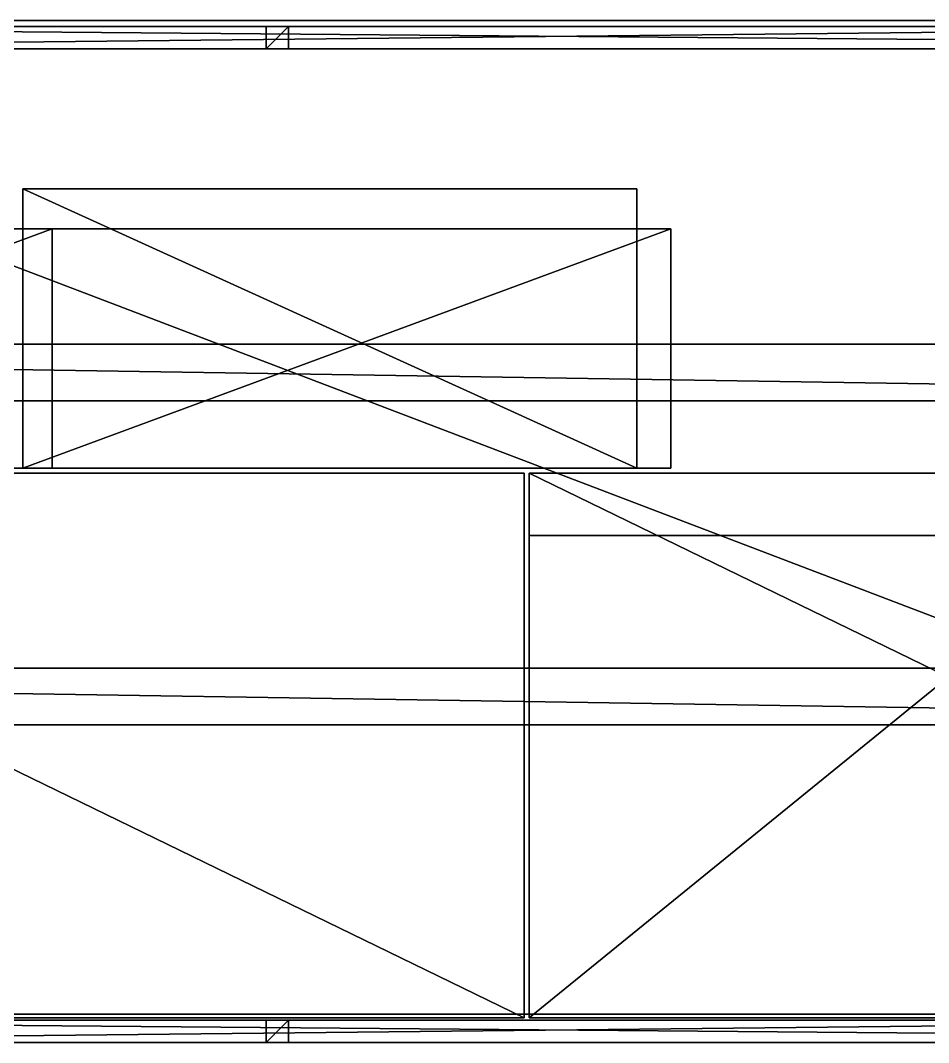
# Model space of a CAD drawing. Header units: millimetres. Extents: x -2500 to 6540, y -1255 to 1270.
# Drawn here: x 1528 to 3771, y -1255 to 1270 of the extents above; entities that cross this region are included whole.
import ezdxf

# ---------------------------------------------------------------- set-up
doc = ezdxf.new("R2010")
doc.units = ezdxf.units.MM

msp = doc.modelspace()

# ---------------------------------------------------------------- linework, layer by layer
at = {"layer": 'CAD_75LAB'}
for points in [[(6540, 1270, 1190), (6540, 1270, 1120), (-40, 1270, 1120)], [(6540, 1270, 1190), (-40, 1270, 1120), (-40, 1270, 1190)], [(6540, 1270, 1120), (-40, 1200, 1120), (-40, 1270, 1120)], [(6540, 1270, 1120), (6540, 1200, 1120), (-40, 1200, 1120)], [(6540, 1270, 1190), (-40, 1270, 1190), (-40, 1200, 1190)], [(6540, 1270, 1190), (-40, 1200, 1190), (6540, 1200, 1190)], [(6540, 1255, 1030), (-40, 1255, 1030), (-40, 1255, 1120)], [(6540, 1255, 1120), (6540, 1255, 1030), (-40, 1255, 1120)], [(6540, -1255, 1030), (-40, -1255, 1030), (-40, 1255, 1030)], [(6540, 1255, 1030), (6540, -1255, 1030), (-40, 1255, 1030)], [(6540, -1255, 1120), (-40, 1255, 1120), (-40, -1255, 1120)], [(6540, 1255, 1120), (-40, 1255, 1120), (6540, -1255, 1120)], [(6540, 1255, 3560), (-40, 1255, 3560), (-40, 1255, 3615)], [(6540, 1255, 3615), (6540, 1255, 3560), (-40, 1255, 3615)], [(6540, 1200, 3560), (-40, 1200, 3560), (-40, 1255, 3560)], [(6540, 1255, 3560), (6540, 1200, 3560), (-40, 1255, 3560)], [(6540, 1200, 3615), (-40, 1255, 3615), (-40, 1200, 3615)], [(6540, 1255, 3615), (-40, 1255, 3615), (6540, 1200, 3615)], [(2135, 1200, 3560), (2135, 1255, 1120), (2135, 1200, 1120)], [(2135, 1200, 3560), (2135, 1255, 3560), (2135, 1255, 1120)], [(2190, 1255, 3560), (2190, 1255, 1120), (2135, 1255, 1120)], [(2190, 1255, 3560), (2135, 1255, 1120), (2135, 1255, 3560)], [(2190, 1255, 1120), (2135, 1200, 1120), (2135, 1255, 1120)], [(2190, 1255, 1120), (2190, 1200, 1120), (2135, 1200, 1120)], [(2190, 1255, 3560), (2135, 1255, 3560), (2135, 1200, 3560)], [(2190, 1255, 3560), (2135, 1200, 3560), (2190, 1200, 3560)], [(2190, 1200, 3560), (2190, 1200, 1120), (2190, 1255, 1120)], [(2190, 1200, 3560), (2190, 1255, 1120), (2190, 1255, 3560)], [(6540, 1200, 3560), (-40, 1200, 3615), (-40, 1200, 3560)], [(6540, 1200, 3615), (-40, 1200, 3615), (6540, 1200, 3560)], [(6540, 1200, 1190), (-40, 1200, 1120), (6540, 1200, 1120)], [(6540, 1200, 1190), (-40, 1200, 1190), (-40, 1200, 1120)], [(2190, 1200, 3560), (2135, 1200, 1120), (2190, 1200, 1120)], [(2190, 1200, 3560), (2135, 1200, 3560), (2135, 1200, 1120)], [(1534, 164, 1123), (1534, 854, 1527), (1534, 854, 1123)], [(1534, 164, 1527), (1534, 854, 1527), (1534, 164, 1123)], [(3050, 854, 1527), (3050, 854, 1123), (1534, 854, 1123)], [(3050, 854, 1527), (1534, 854, 1123), (1534, 854, 1527)], [(3050, 164, 1123), (1534, 164, 1123), (1534, 854, 1123)], [(3050, 854, 1123), (3050, 164, 1123), (1534, 854, 1123)], [(3050, 164, 1527), (1534, 854, 1527), (1534, 164, 1527)], [(3050, 854, 1527), (1534, 854, 1527), (3050, 164, 1527)], [(3050, 164, 1123), (3050, 854, 1123), (3050, 854, 1527)], [(3050, 164, 1527), (3050, 164, 1123), (3050, 854, 1527)], [(1606, 755, 3455), (1606, 755, 3173), (6, 755, 3173)], [(1606, 755, 3455), (6, 755, 3173), (6, 755, 3455)], [(1606, 755, 3173), (6, 164, 3173), (6, 755, 3173)], [(1606, 755, 3173), (1606, 164, 3173), (6, 164, 3173)], [(1606, 755, 3455), (6, 755, 3455), (6, 164, 3455)], [(1606, 755, 3455), (6, 164, 3455), (1606, 164, 3455)], [(1534, 164, 1533), (1534, 755, 1815), (1534, 755, 1533)], [(1534, 164, 1815), (1534, 755, 1815), (1534, 164, 1533)], [(3134, 755, 1815), (3134, 755, 1533), (1534, 755, 1533)], [(3134, 755, 1815), (1534, 755, 1533), (1534, 755, 1815)], [(3134, 755, 1533), (1534, 164, 1533), (1534, 755, 1533)], [(3134, 755, 1533), (3134, 164, 1533), (1534, 164, 1533)], [(3134, 755, 1815), (1534, 755, 1815), (1534, 164, 1815)], [(3134, 755, 1815), (1534, 164, 1815), (3134, 164, 1815)], [(1534, 164, 1821), (1534, 755, 2103), (1534, 755, 1821)], [(1534, 164, 2103), (1534, 755, 2103), (1534, 164, 1821)], [(3134, 755, 2103), (3134, 755, 1821), (1534, 755, 1821)], [(3134, 755, 2103), (1534, 755, 1821), (1534, 755, 2103)], [(3134, 755, 1821), (1534, 164, 1821), (1534, 755, 1821)], [(3134, 755, 1821), (3134, 164, 1821), (1534, 164, 1821)], [(3134, 755, 2103), (1534, 755, 2103), (1534, 164, 2103)], [(3134, 755, 2103), (1534, 164, 2103), (3134, 164, 2103)], [(1534, 164, 2109), (1534, 755, 2391), (1534, 755, 2109)], [(1534, 164, 2391), (1534, 755, 2391), (1534, 164, 2109)], [(3134, 755, 2391), (3134, 755, 2109), (1534, 755, 2109)], [(3134, 755, 2391), (1534, 755, 2109), (1534, 755, 2391)], [(3134, 755, 2109), (1534, 164, 2109), (1534, 755, 2109)], [(3134, 755, 2109), (3134, 164, 2109), (1534, 164, 2109)], [(3134, 755, 2391), (1534, 755, 2391), (1534, 164, 2391)], [(3134, 755, 2391), (1534, 164, 2391), (3134, 164, 2391)], [(1534, 164, 2397), (1534, 755, 2679), (1534, 755, 2397)], [(1534, 164, 2679), (1534, 755, 2679), (1534, 164, 2397)], [(3134, 755, 2679), (3134, 755, 2397), (1534, 755, 2397)], [(3134, 755, 2679), (1534, 755, 2397), (1534, 755, 2679)], [(3134, 755, 2397), (1534, 164, 2397), (1534, 755, 2397)], [(3134, 755, 2397), (3134, 164, 2397), (1534, 164, 2397)], [(3134, 755, 2679), (1534, 755, 2679), (1534, 164, 2679)], [(3134, 755, 2679), (1534, 164, 2679), (3134, 164, 2679)], [(1534, 164, 2685), (1534, 755, 2967), (1534, 755, 2685)], [(1534, 164, 2967), (1534, 755, 2967), (1534, 164, 2685)], [(3134, 755, 2967), (3134, 755, 2685), (1534, 755, 2685)], [(3134, 755, 2967), (1534, 755, 2685), (1534, 755, 2967)], [(3134, 755, 2685), (1534, 164, 2685), (1534, 755, 2685)], [(3134, 755, 2685), (3134, 164, 2685), (1534, 164, 2685)], [(3134, 755, 2967), (1534, 755, 2967), (1534, 164, 2967)], [(3134, 755, 2967), (1534, 164, 2967), (3134, 164, 2967)], [(1606, 164, 3173), (1606, 755, 3173), (1606, 755, 3455)], [(1606, 164, 3455), (1606, 164, 3173), (1606, 755, 3455)], [(3134, 164, 1533), (3134, 755, 1533), (3134, 755, 1815)], [(3134, 164, 1815), (3134, 164, 1533), (3134, 755, 1815)], [(3134, 164, 1821), (3134, 755, 1821), (3134, 755, 2103)], [(3134, 164, 2103), (3134, 164, 1821), (3134, 755, 2103)], [(3134, 164, 2109), (3134, 755, 2109), (3134, 755, 2391)], [(3134, 164, 2391), (3134, 164, 2109), (3134, 755, 2391)], [(3134, 164, 2397), (3134, 755, 2397), (3134, 755, 2679)], [(3134, 164, 2679), (3134, 164, 2397), (3134, 755, 2679)], [(3134, 164, 2685), (3134, 755, 2685), (3134, 755, 2967)], [(3134, 164, 2967), (3134, 164, 2685), (3134, 755, 2967)], [(6460, 470, 1030), (6460, 470, 780), (-2500, 470, 780)], [(6460, 470, 1030), (-2500, 470, 780), (-2500, 470, 1030)], [(6460, 330, 780), (-2500, 330, 780), (-2500, 470, 780)], [(6460, 470, 780), (6460, 330, 780), (-2500, 470, 780)], [(6460, 330, 1030), (-2500, 470, 1030), (-2500, 330, 1030)], [(6460, 470, 1030), (-2500, 470, 1030), (6460, 330, 1030)], [(6460, 330, 1030), (-2500, 330, 780), (6460, 330, 780)], [(6460, 330, 1030), (-2500, 330, 1030), (-2500, 330, 780)], [(1606, 164, 3455), (6, 164, 3173), (1606, 164, 3173)], [(1606, 164, 3455), (6, 164, 3455), (6, 164, 3173)], [(2772, 152, 1664), (2772, 152, 1123), (6, 152, 1123)], [(2772, 152, 1664), (6, 152, 1123), (6, 152, 1664)], [(2772, -1194, 1123), (6, -1194, 1123), (6, 152, 1123)], [(2772, 152, 1123), (2772, -1194, 1123), (6, 152, 1123)], [(2772, -1194, 1664), (6, 152, 1664), (6, -1194, 1664)], [(2772, 152, 1664), (6, 152, 1664), (2772, -1194, 1664)], [(2772, 152, 2211), (2772, 152, 1670), (6, 152, 1670)], [(2772, 152, 2211), (6, 152, 1670), (6, 152, 2211)], [(2772, -1194, 1670), (6, -1194, 1670), (6, 152, 1670)], [(2772, 152, 1670), (2772, -1194, 1670), (6, 152, 1670)], [(2772, -1194, 2211), (6, 152, 2211), (6, -1194, 2211)], [(2772, 152, 2211), (6, 152, 2211), (2772, -1194, 2211)], [(2772, 152, 2758), (2772, 152, 2217), (6, 152, 2217)], [(2772, 152, 2758), (6, 152, 2217), (6, 152, 2758)], [(2772, -1194, 2217), (6, -1194, 2217), (6, 152, 2217)], [(2772, 152, 2217), (2772, -1194, 2217), (6, 152, 2217)], [(2772, -1194, 2758), (6, 152, 2758), (6, -1194, 2758)], [(2772, 152, 2758), (6, 152, 2758), (2772, -1194, 2758)], [(2772, 152, 3305), (2772, 152, 2764), (6, 152, 2764)], [(2772, 152, 3305), (6, 152, 2764), (6, 152, 3305)], [(2772, -1194, 2764), (6, -1194, 2764), (6, 152, 2764)], [(2772, 152, 2764), (2772, -1194, 2764), (6, 152, 2764)], [(2772, -1194, 3305), (6, 152, 3305), (6, -1194, 3305)], [(2772, 152, 3305), (6, 152, 3305), (2772, -1194, 3305)], [(3050, 164, 1527), (1534, 164, 1123), (3050, 164, 1123)], [(3050, 164, 1527), (1534, 164, 1527), (1534, 164, 1123)], [(3134, 164, 1815), (1534, 164, 1533), (3134, 164, 1533)], [(3134, 164, 1815), (1534, 164, 1815), (1534, 164, 1533)], [(3134, 164, 2103), (1534, 164, 1821), (3134, 164, 1821)], [(3134, 164, 2103), (1534, 164, 2103), (1534, 164, 1821)], [(3134, 164, 2391), (1534, 164, 2109), (3134, 164, 2109)], [(3134, 164, 2391), (1534, 164, 2391), (1534, 164, 2109)], [(3134, 164, 2679), (1534, 164, 2397), (3134, 164, 2397)], [(3134, 164, 2679), (1534, 164, 2679), (1534, 164, 2397)], [(3134, 164, 2967), (1534, 164, 2685), (3134, 164, 2685)], [(3134, 164, 2967), (1534, 164, 2967), (1534, 164, 2685)], [(2772, -1194, 1664), (2772, -1194, 1123), (2772, 152, 1123)], [(2772, -1194, 1664), (2772, 152, 1123), (2772, 152, 1664)], [(2772, -1194, 2211), (2772, -1194, 1670), (2772, 152, 1670)], [(2772, -1194, 2211), (2772, 152, 1670), (2772, 152, 2211)], [(2772, -1194, 2758), (2772, -1194, 2217), (2772, 152, 2217)], [(2772, -1194, 2758), (2772, 152, 2217), (2772, 152, 2758)], [(2772, -1194, 3305), (2772, -1194, 2764), (2772, 152, 2764)], [(2772, -1194, 3305), (2772, 152, 2764), (2772, 152, 3305)], [(2784, -1194, 1664), (2784, 152, 1123), (2784, -1194, 1123)], [(2784, -1194, 1664), (2784, 152, 1664), (2784, 152, 1123)], [(5550, 152, 1664), (5550, 152, 1123), (2784, 152, 1123)], [(5550, 152, 1664), (2784, 152, 1123), (2784, 152, 1664)], [(5550, -1194, 1123), (2784, -1194, 1123), (2784, 152, 1123)], [(5550, 152, 1123), (5550, -1194, 1123), (2784, 152, 1123)], [(5550, -1194, 1664), (2784, 152, 1664), (2784, -1194, 1664)], [(5550, 152, 1664), (2784, 152, 1664), (5550, -1194, 1664)], [(2784, -1194, 2211), (2784, 152, 1670), (2784, -1194, 1670)], [(2784, -1194, 2211), (2784, 152, 2211), (2784, 152, 1670)], [(5550, 152, 2211), (5550, 152, 1670), (2784, 152, 1670)], [(5550, 152, 2211), (2784, 152, 1670), (2784, 152, 2211)], [(5550, -1194, 1670), (2784, -1194, 1670), (2784, 152, 1670)], [(5550, 152, 1670), (5550, -1194, 1670), (2784, 152, 1670)], [(5550, -1194, 2211), (2784, 152, 2211), (2784, -1194, 2211)], [(5550, 152, 2211), (2784, 152, 2211), (5550, -1194, 2211)], [(2784, -1194, 2489), (2784, -2, 2217), (2784, -1194, 2217)], [(2784, -1194, 2489), (2784, -2, 2489), (2784, -2, 2217)], [(4250, -2, 2489), (4250, -2, 2217), (2784, -2, 2217)], [(4250, -2, 2489), (2784, -2, 2217), (2784, -2, 2489)], [(4250, -2, 2217), (2784, -1194, 2217), (2784, -2, 2217)], [(4250, -2, 2217), (4250, -1194, 2217), (2784, -1194, 2217)], [(4250, -2, 2489), (2784, -2, 2489), (2784, -1194, 2489)], [(4250, -2, 2489), (2784, -1194, 2489), (4250, -1194, 2489)], [(2784, -1194, 2767), (2784, -2, 2495), (2784, -1194, 2495)], [(2784, -1194, 2767), (2784, -2, 2767), (2784, -2, 2495)], [(4250, -2, 2767), (4250, -2, 2495), (2784, -2, 2495)], [(4250, -2, 2767), (2784, -2, 2495), (2784, -2, 2767)], [(4250, -2, 2495), (2784, -1194, 2495), (2784, -2, 2495)], [(4250, -2, 2495), (4250, -1194, 2495), (2784, -1194, 2495)], [(4250, -2, 2767), (2784, -2, 2767), (2784, -1194, 2767)], [(4250, -2, 2767), (2784, -1194, 2767), (4250, -1194, 2767)], [(2784, -1194, 3045), (2784, -2, 2773), (2784, -1194, 2773)], [(2784, -1194, 3045), (2784, -2, 3045), (2784, -2, 2773)], [(4250, -2, 3045), (4250, -2, 2773), (2784, -2, 2773)], [(4250, -2, 3045), (2784, -2, 2773), (2784, -2, 3045)], [(4250, -2, 2773), (2784, -1194, 2773), (2784, -2, 2773)], [(4250, -2, 2773), (4250, -1194, 2773), (2784, -1194, 2773)], [(4250, -2, 3045), (2784, -2, 3045), (2784, -1194, 3045)], [(4250, -2, 3045), (2784, -1194, 3045), (4250, -1194, 3045)], [(2784, -1194, 3323), (2784, -2, 3051), (2784, -1194, 3051)], [(2784, -1194, 3323), (2784, -2, 3323), (2784, -2, 3051)], [(4250, -2, 3323), (4250, -2, 3051), (2784, -2, 3051)], [(4250, -2, 3323), (2784, -2, 3051), (2784, -2, 3323)], [(4250, -2, 3051), (2784, -1194, 3051), (2784, -2, 3051)], [(4250, -2, 3051), (4250, -1194, 3051), (2784, -1194, 3051)], [(4250, -2, 3323), (2784, -2, 3323), (2784, -1194, 3323)], [(4250, -2, 3323), (2784, -1194, 3323), (4250, -1194, 3323)], [(6460, -330, 1030), (6460, -330, 780), (-2500, -330, 780)], [(6460, -330, 1030), (-2500, -330, 780), (-2500, -330, 1030)], [(6460, -470, 780), (-2500, -470, 780), (-2500, -330, 780)], [(6460, -330, 780), (6460, -470, 780), (-2500, -330, 780)], [(6460, -470, 1030), (-2500, -330, 1030), (-2500, -470, 1030)], [(6460, -330, 1030), (-2500, -330, 1030), (6460, -470, 1030)], [(6460, -470, 1030), (-2500, -470, 780), (6460, -470, 780)], [(6460, -470, 1030), (-2500, -470, 1030), (-2500, -470, 780)], [(6540, -1185, 1190), (6540, -1185, 1120), (-40, -1185, 1120)], [(6540, -1185, 1190), (-40, -1185, 1120), (-40, -1185, 1190)], [(6540, -1185, 1120), (-40, -1255, 1120), (-40, -1185, 1120)], [(6540, -1185, 1120), (6540, -1255, 1120), (-40, -1255, 1120)], [(6540, -1185, 1190), (-40, -1185, 1190), (-40, -1255, 1190)], [(6540, -1185, 1190), (-40, -1255, 1190), (6540, -1255, 1190)], [(6540, -1200, 3560), (-40, -1200, 3560), (-40, -1200, 3615)], [(6540, -1200, 3615), (6540, -1200, 3560), (-40, -1200, 3615)], [(6540, -1255, 3560), (-40, -1255, 3560), (-40, -1200, 3560)], [(6540, -1200, 3560), (6540, -1255, 3560), (-40, -1200, 3560)], [(6540, -1255, 3615), (-40, -1200, 3615), (-40, -1255, 3615)], [(6540, -1200, 3615), (-40, -1200, 3615), (6540, -1255, 3615)], [(2772, -1194, 1664), (6, -1194, 1123), (2772, -1194, 1123)], [(2772, -1194, 1664), (6, -1194, 1664), (6, -1194, 1123)], [(2772, -1194, 2211), (6, -1194, 1670), (2772, -1194, 1670)], [(2772, -1194, 2211), (6, -1194, 2211), (6, -1194, 1670)], [(2772, -1194, 2758), (6, -1194, 2217), (2772, -1194, 2217)], [(2772, -1194, 2758), (6, -1194, 2758), (6, -1194, 2217)], [(2772, -1194, 3305), (6, -1194, 2764), (2772, -1194, 2764)], [(2772, -1194, 3305), (6, -1194, 3305), (6, -1194, 2764)], [(2135, -1255, 3560), (2135, -1200, 1120), (2135, -1255, 1120)], [(2135, -1255, 3560), (2135, -1200, 3560), (2135, -1200, 1120)], [(2190, -1200, 3560), (2190, -1200, 1120), (2135, -1200, 1120)], [(2190, -1200, 3560), (2135, -1200, 1120), (2135, -1200, 3560)], [(2190, -1200, 1120), (2135, -1255, 1120), (2135, -1200, 1120)], [(2190, -1200, 1120), (2190, -1255, 1120), (2135, -1255, 1120)], [(2190, -1200, 3560), (2135, -1200, 3560), (2135, -1255, 3560)], [(2190, -1200, 3560), (2135, -1255, 3560), (2190, -1255, 3560)], [(2190, -1255, 3560), (2190, -1255, 1120), (2190, -1200, 1120)], [(2190, -1255, 3560), (2190, -1200, 1120), (2190, -1200, 3560)], [(5550, -1194, 1664), (2784, -1194, 1123), (5550, -1194, 1123)], [(5550, -1194, 1664), (2784, -1194, 1664), (2784, -1194, 1123)], [(5550, -1194, 2211), (2784, -1194, 1670), (5550, -1194, 1670)], [(5550, -1194, 2211), (2784, -1194, 2211), (2784, -1194, 1670)], [(4250, -1194, 2489), (2784, -1194, 2217), (4250, -1194, 2217)], [(4250, -1194, 2489), (2784, -1194, 2489), (2784, -1194, 2217)], [(4250, -1194, 2767), (2784, -1194, 2495), (4250, -1194, 2495)], [(4250, -1194, 2767), (2784, -1194, 2767), (2784, -1194, 2495)], [(4250, -1194, 3045), (2784, -1194, 2773), (4250, -1194, 2773)], [(4250, -1194, 3045), (2784, -1194, 3045), (2784, -1194, 2773)], [(4250, -1194, 3323), (2784, -1194, 3051), (4250, -1194, 3051)], [(4250, -1194, 3323), (2784, -1194, 3323), (2784, -1194, 3051)], [(6540, -1255, 1030), (-40, -1255, 1120), (-40, -1255, 1030)], [(6540, -1255, 1120), (-40, -1255, 1120), (6540, -1255, 1030)], [(6540, -1255, 3560), (-40, -1255, 3615), (-40, -1255, 3560)], [(6540, -1255, 3615), (-40, -1255, 3615), (6540, -1255, 3560)], [(6540, -1255, 1190), (-40, -1255, 1120), (6540, -1255, 1120)], [(6540, -1255, 1190), (-40, -1255, 1190), (-40, -1255, 1120)], [(2190, -1255, 3560), (2135, -1255, 1120), (2190, -1255, 1120)], [(2190, -1255, 3560), (2135, -1255, 3560), (2135, -1255, 1120)]]:
    msp.add_3dface(points, dxfattribs=at)

doc.saveas('drawing.dxf')
